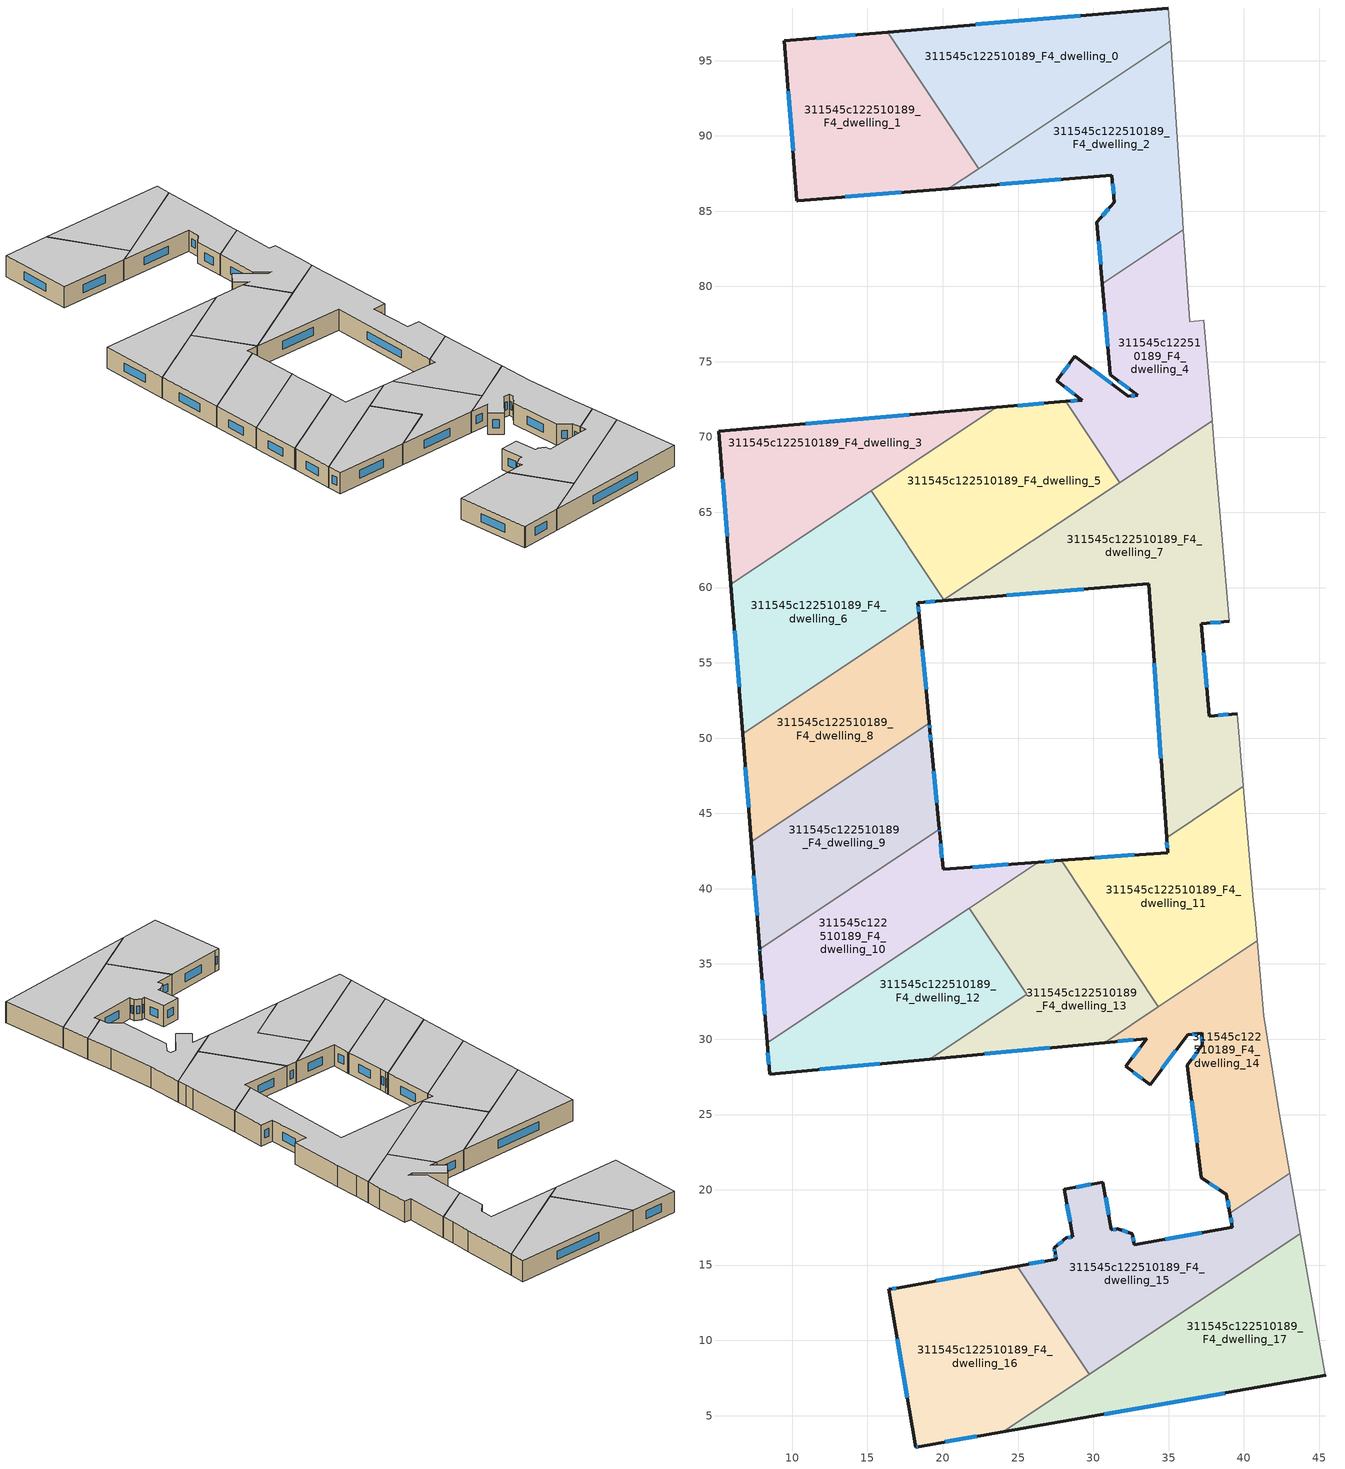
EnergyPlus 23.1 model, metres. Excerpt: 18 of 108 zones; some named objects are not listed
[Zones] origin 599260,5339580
311545c122510189_F4_dwelling_0
 floor to 311545c122510189_F3_dwelling_0 (EU_floor_Construction): 34.98,98.5 35.13,96.33 22.38,87.83 16.34,96.9 z12
 wall outside (EU_wall_Construction): 34.98,98.5 16.34,96.9 z12:15
 wall adiabatic (EU_wall_Construction): 35.13,96.33 34.98,98.5 z12:15
 wall to 311545c122510189_F4_dwelling_1 (EU_wall_Construction): 16.34,96.9 22.38,87.83 z12:15
 wall to 311545c122510189_F4_dwelling_2 (EU_wall_Construction): 22.38,87.83 35.13,96.33 z12:15
 window (EU_Window_Construction): 29.14,98 22.19,97.4 z12.94:14.06
 ceiling to 311545c122510189_F5_dwelling_0 (EU_floor_Construction): 35.13,96.33 34.98,98.5 16.34,96.9 22.38,87.83 z15
311545c122510189_F4_dwelling_1
 floor to 311545c122510189_F3_dwelling_1 (EU_floor_Construction): 16.34,96.9 22.38,87.83 20.38,86.5 10.38,85.69 10.32,85.69 9.47,96.31 z12
 wall outside (EU_wall_Construction): 16.34,96.9 9.47,96.31 10.32,85.69 10.38,85.69 20.38,86.5 z12:15
 wall to 311545c122510189_F4_dwelling_2 (EU_wall_Construction): 20.38,86.5 22.38,87.83 z12:15
 window (EU_Window_Construction): 13.52,85.95 17.24,86.25 / 9.74,92.98 10.05,89.02 / 14.19,96.72 11.63,96.5 z12.94:14.06
 ceiling to 311545c122510189_F5_dwelling_1 (EU_floor_Construction): 22.38,87.83 16.34,96.9 9.47,96.31 10.32,85.69 10.38,85.69 20.38,86.5 z15
311545c122510189_F4_dwelling_10
 floor to 311545c122510189_F3_dwelling_10 (EU_floor_Construction): 26.35,41.76 8.33,29.76 7.85,35.82 7.84,35.99 19.77,43.93 19.78,43.76 20.02,41.29 z12
 wall outside (EU_wall_Construction): 7.84,35.99 7.85,35.82 8.33,29.76 / 26.35,41.76 20.02,41.29 19.78,43.76 19.77,43.93 z12:15
 wall to 311545c122510189_F4_dwelling_9 (EU_wall_Construction): 19.77,43.93 7.84,35.99 z12:15
 wall to 311545c122510189_F4_dwelling_12 (EU_wall_Construction): 8.33,29.76 21.77,38.71 z12:15
 wall to 311545c122510189_F4_dwelling_13 (EU_wall_Construction): 21.77,38.71 26.35,41.76 z12:15
 window (EU_Window_Construction): 8,33.92 8.18,31.66 / 7.85,35.94 7.85,35.87 / 19.78,43.82 19.77,43.88 / 19.95,42.07 19.86,42.99 / 24.36,41.62 22,41.44 z12.94:14.06
 ceiling to 311545c122510189_F5_dwelling_10 (EU_floor_Construction): 26.35,41.76 20.02,41.29 19.78,43.76 19.77,43.93 7.84,35.99 7.85,35.82 8.33,29.76 z15
311545c122510189_F4_dwelling_11
 floor to 311545c122510189_F3_dwelling_11 (EU_floor_Construction): 39.97,46.79 40.62,39.21 40.74,38.02 40.88,36.53 34.33,32.16 27.86,41.88 34.94,42.4 34.87,43.39 z12
 wall outside (EU_wall_Construction): 34.87,43.39 34.94,42.4 27.86,41.88 z12:15
 wall to 311545c122510189_F4_dwelling_13 (EU_wall_Construction): 27.86,41.88 34.33,32.16 z12:15
 wall to 311545c122510189_F4_dwelling_7 (EU_wall_Construction): 39.97,46.79 34.87,43.39 z12:15
 wall adiabatic (EU_wall_Construction): 40.88,36.53 40.74,38.02 40.62,39.21 39.97,46.79 z12:15
 wall to 311545c122510189_F4_dwelling_14 (EU_wall_Construction): 34.33,32.16 40.88,36.53 z12:15
 window (EU_Window_Construction): 32.72,42.24 30.08,42.04 / 34.89,43.08 34.92,42.71 z12.94:14.06
 ceiling to 311545c122510189_F5_dwelling_11 (EU_floor_Construction): 40.88,36.53 40.74,38.02 40.62,39.21 39.97,46.79 34.87,43.39 34.94,42.4 27.86,41.88 34.33,32.16 z15
311545c122510189_F4_dwelling_12
 floor to 311545c122510189_F3_dwelling_12 (EU_floor_Construction): 21.77,38.71 25.59,32.98 19.14,28.68 8.5,27.68 8.33,29.76 z12
 wall outside (EU_wall_Construction): 8.33,29.76 8.5,27.68 19.14,28.68 z12:15
 wall to 311545c122510189_F4_dwelling_13 (EU_wall_Construction): 19.14,28.68 25.59,32.98 21.77,38.71 z12:15
 window (EU_Window_Construction): 11.83,27.99 15.8,28.37 / 8.38,29.11 8.45,28.33 z12.94:14.06
 ceiling to 311545c122510189_F5_dwelling_12 (EU_floor_Construction): 25.59,32.98 21.77,38.71 8.33,29.76 8.5,27.68 19.14,28.68 z15
311545c122510189_F4_dwelling_13
 floor to 311545c122510189_F3_dwelling_13 (EU_floor_Construction): 27.86,41.88 34.33,32.16 30.75,29.78 19.14,28.68 25.59,32.98 21.77,38.71 26.35,41.76 z12
 wall outside (EU_wall_Construction): 27.86,41.88 26.35,41.76 / 19.14,28.68 30.75,29.78 z12:15
 wall to 311545c122510189_F4_dwelling_14 (EU_wall_Construction): 30.75,29.78 34.33,32.16 z12:15
 window (EU_Window_Construction): 27.39,41.84 26.82,41.8 / 22.78,29.03 27.11,29.44 z12.94:14.06
 ceiling to 311545c122510189_F5_dwelling_13 (EU_floor_Construction): 34.33,32.16 27.86,41.88 26.35,41.76 21.77,38.71 25.59,32.98 19.14,28.68 30.75,29.78 z15
311545c122510189_F4_dwelling_14
 floor to 311545c122510189_F3_dwelling_14 (EU_floor_Construction): 40.88,36.53 41.32,31.55 42.39,24.87 43.06,21.09 39.07,18.43 38.84,19.7 37.18,20.78 36.25,28.26 37.25,29.62 37.2,30.39 36.28,30.31 33.77,26.98 32.15,28.2 33.54,30.05 30.75,29.78 z12
 wall outside (EU_wall_Construction): 30.75,29.78 33.54,30.05 32.15,28.2 33.77,26.98 36.28,30.31 37.2,30.39 37.25,29.62 36.25,28.26 37.18,20.78 38.84,19.7 39.07,18.43 z12:15
 wall adiabatic (EU_wall_Construction): 43.06,21.09 42.39,24.87 41.32,31.55 40.88,36.53 z12:15
 wall to 311545c122510189_F4_dwelling_15 (EU_wall_Construction): 39.07,18.43 43.06,21.09 z12:15
 window (EU_Window_Construction): 37.7,20.45 38.32,20.04 / 36.54,25.91 36.89,23.13 / 36.94,29.2 36.57,28.68 / 37.21,30.15 37.23,29.87 / 36.57,30.33 36.91,30.37 / 34.55,28.02 35.49,29.26 / 32.66,27.82 33.26,27.36 / 33.11,29.47 32.59,28.78 / 31.63,29.86 32.67,29.96 / 38.91,19.3 39,18.83 z12.94:14.06
 ceiling to 311545c122510189_F5_dwelling_14 (EU_floor_Construction): 43.06,21.09 42.39,24.87 41.32,31.55 40.88,36.53 30.75,29.78 33.54,30.05 32.15,28.2 33.77,26.98 36.28,30.31 37.2,30.39 37.25,29.62 36.25,28.26 37.18,20.78 38.84,19.7 39.07,18.43 z15
311545c122510189_F4_dwelling_15
 floor to 311545c122510189_F3_dwelling_15 (EU_floor_Construction): 43.06,21.09 43.76,17.08 29.74,7.74 24.95,14.93 27.54,15.4 27.46,15.83 27.4,16.15 28.21,16.8 28.64,16.88 28.07,20.04 30.64,20.5 31.21,17.34 31.6,17.41 32.59,17.09 32.72,16.34 39.24,17.52 39.07,18.43 z12
 wall outside (EU_wall_Construction): 39.07,18.43 39.24,17.52 32.72,16.34 32.59,17.09 31.6,17.41 31.21,17.34 30.64,20.5 28.07,20.04 28.64,16.88 28.21,16.8 27.4,16.15 27.46,15.83 27.54,15.4 24.95,14.93 z12:15
 wall adiabatic (EU_wall_Construction): 43.76,17.08 43.06,21.09 z12:15
 wall to 311545c122510189_F4_dwelling_16 (EU_wall_Construction): 24.95,14.93 29.74,7.74 z12:15
 wall to 311545c122510189_F4_dwelling_17 (EU_wall_Construction): 29.74,7.74 43.76,17.08 z12:15
 window (EU_Window_Construction): 27.96,16.6 27.65,16.36 / 28.5,16.85 28.35,16.82 / 28.25,19.05 28.46,17.87 / 29.83,20.36 28.87,20.18 / 31.03,18.33 30.82,19.51 / 31.48,17.38 31.33,17.36 / 32.28,17.19 31.91,17.31 / 32.68,16.57 32.63,16.86 / 37.2,17.15 34.76,16.71 / 39.13,18.15 39.19,17.81 / 26.73,15.25 25.76,15.07 / 27.48,15.7 27.51,15.53 / 27.41,16.05 27.44,15.93 z12.94:14.06
 ceiling to 311545c122510189_F5_dwelling_15 (EU_floor_Construction): 43.76,17.08 43.06,21.09 39.07,18.43 39.24,17.52 32.72,16.34 32.59,17.09 31.6,17.41 31.21,17.34 30.64,20.5 28.07,20.04 28.64,16.88 28.21,16.8 27.4,16.15 27.46,15.83 27.54,15.4 24.95,14.93 29.74,7.74 z15
311545c122510189_F4_dwelling_16
 floor to 311545c122510189_F3_dwelling_16 (EU_floor_Construction): 24.95,14.93 29.74,7.74 24.02,3.93 18.4,2.95 18.2,2.92 16.41,13.38 17.12,13.51 z12
 wall outside (EU_wall_Construction): 24.95,14.93 17.12,13.51 16.41,13.38 18.2,2.92 18.4,2.95 24.02,3.93 z12:15
 wall to 311545c122510189_F4_dwelling_17 (EU_wall_Construction): 24.02,3.93 29.74,7.74 z12:15
 window (EU_Window_Construction): 18.26,2.93 18.33,2.94 / 16.97,10.1 17.63,6.2 / 16.9,13.47 16.63,13.42 / 22.5,14.48 19.58,13.95 / 20.16,3.26 22.26,3.62 z12.94:14.06
 ceiling to 311545c122510189_F5_dwelling_16 (EU_floor_Construction): 29.74,7.74 24.95,14.93 17.12,13.51 16.41,13.38 18.2,2.92 18.4,2.95 24.02,3.93 z15
311545c122510189_F4_dwelling_17
 floor to 311545c122510189_F3_dwelling_17 (EU_floor_Construction): 43.76,17.08 45.41,7.7 45.43,7.67 24.02,3.93 z12
 wall outside (EU_wall_Construction): 24.02,3.93 45.43,7.67 z12:15
 wall adiabatic (EU_wall_Construction): 45.43,7.67 45.41,7.7 43.76,17.08 z12:15
 window (EU_Window_Construction): 30.73,5.1 38.72,6.5 z12.94:14.06
 ceiling to 311545c122510189_F5_dwelling_17 (EU_floor_Construction): 45.43,7.67 45.41,7.7 43.76,17.08 24.02,3.93 z15
311545c122510189_F4_dwelling_2
 floor to 311545c122510189_F3_dwelling_2 (EU_floor_Construction): 35.13,96.33 35.67,88.36 35.86,85.45 35.97,83.75 30.6,80.17 30.24,84.28 31.39,85.58 31.24,87.38 20.38,86.5 z12
 wall outside (EU_wall_Construction): 20.38,86.5 31.24,87.38 31.39,85.58 30.24,84.28 30.6,80.17 z12:15
 wall adiabatic (EU_wall_Construction): 35.97,83.75 35.86,85.45 35.67,88.36 35.13,96.33 z12:15
 wall to 311545c122510189_F4_dwelling_4 (EU_wall_Construction): 30.6,80.17 35.97,83.75 z12:15
 window (EU_Window_Construction): 31.03,85.17 30.6,84.69 / 31.29,86.82 31.34,86.14 / 23.78,86.78 27.83,87.1 / 30.35,82.99 30.49,81.46 z12.94:14.06
 ceiling to 311545c122510189_F5_dwelling_2 (EU_floor_Construction): 35.97,83.75 35.86,85.45 35.67,88.36 35.13,96.33 20.38,86.5 31.24,87.38 31.39,85.58 30.24,84.28 30.6,80.17 z15
311545c122510189_F4_dwelling_3
 floor to 311545c122510189_F3_dwelling_3 (EU_floor_Construction): 23.54,71.96 5.93,60.24 5.13,70.37 z12
 wall outside (EU_wall_Construction): 23.54,71.96 5.13,70.37 5.93,60.24 z12:15
 wall to 311545c122510189_F4_dwelling_6 (EU_wall_Construction): 5.93,60.24 15.24,66.43 z12:15
 wall to 311545c122510189_F4_dwelling_5 (EU_wall_Construction): 15.24,66.43 23.54,71.96 z12:15
 window (EU_Window_Construction): 5.38,67.2 5.68,63.41 / 17.77,71.46 10.9,70.87 z12.94:14.06
 ceiling to 311545c122510189_F5_dwelling_3 (EU_floor_Construction): 23.54,71.96 5.13,70.37 5.93,60.24 z15
311545c122510189_F4_dwelling_4
 floor to 311545c122510189_F3_dwelling_4 (EU_floor_Construction): 35.97,83.75 36.39,77.66 37.33,77.74 37.72,73.19 37.9,71.07 31.75,66.98 28.17,72.36 29.26,72.46 27.56,73.72 28.78,75.36 32.33,72.72 32.95,72.77 31.12,74.14 30.6,80.17 z12
 wall outside (EU_wall_Construction): 30.6,80.17 31.12,74.14 32.95,72.77 32.33,72.72 28.78,75.36 27.56,73.72 29.26,72.46 28.17,72.36 z12:15
 wall adiabatic (EU_wall_Construction): 37.9,71.07 37.72,73.19 37.33,77.74 36.39,77.66 35.97,83.75 z12:15
 wall to 311545c122510189_F4_dwelling_5 (EU_wall_Construction): 28.17,72.36 31.75,66.98 z12:15
 wall to 311545c122510189_F4_dwelling_7 (EU_wall_Construction): 31.75,66.98 37.9,71.07 z12:15
 window (EU_Window_Construction): 32.76,72.76 32.52,72.74 / 31.69,73.71 32.38,73.2 / 30.76,78.28 30.95,76.03 / 28.92,72.43 28.51,72.39 / 28.09,73.33 28.73,72.85 / 28.39,74.85 27.94,74.24 / 31.22,73.55 29.89,74.53 z12.94:14.06
 ceiling to 311545c122510189_F5_dwelling_4 (EU_floor_Construction): 37.9,71.07 37.72,73.19 37.33,77.74 36.39,77.66 35.97,83.75 30.6,80.17 31.12,74.14 32.95,72.77 32.33,72.72 28.78,75.36 27.56,73.72 29.26,72.46 28.17,72.36 31.75,66.98 z15
311545c122510189_F4_dwelling_5
 floor to 311545c122510189_F3_dwelling_5 (EU_floor_Construction): 28.17,72.36 31.75,66.98 20.06,59.19 15.24,66.43 23.54,71.96 z12
 wall outside (EU_wall_Construction): 28.17,72.36 23.54,71.96 z12:15
 wall to 311545c122510189_F4_dwelling_6 (EU_wall_Construction): 15.24,66.43 20.06,59.19 z12:15
 wall to 311545c122510189_F4_dwelling_7 (EU_wall_Construction): 20.06,59.19 31.75,66.98 z12:15
 window (EU_Window_Construction): 26.71,72.24 24.99,72.09 z12.94:14.06
 ceiling to 311545c122510189_F5_dwelling_5 (EU_floor_Construction): 31.75,66.98 28.17,72.36 23.54,71.96 15.24,66.43 20.06,59.19 z15
311545c122510189_F4_dwelling_6
 floor to 311545c122510189_F3_dwelling_6 (EU_floor_Construction): 15.24,66.43 20.06,59.19 19.96,59.12 18.35,58.99 18.43,58.11 6.71,50.3 5.93,60.24 z12
 wall outside (EU_wall_Construction): 5.93,60.24 6.71,50.3 / 18.43,58.11 18.35,58.99 19.96,59.12 z12:15
 wall to 311545c122510189_F4_dwelling_8 (EU_wall_Construction): 6.71,50.3 18.43,58.11 z12:15
 wall to 311545c122510189_F4_dwelling_7 (EU_wall_Construction): 19.96,59.12 20.06,59.19 z12:15
 window (EU_Window_Construction): 6.17,57.12 6.47,53.42 / 18.86,59.03 19.46,59.08 / 18.41,58.38 18.38,58.71 z12.94:14.06
 ceiling to 311545c122510189_F5_dwelling_6 (EU_floor_Construction): 18.43,58.11 18.35,58.99 19.96,59.12 20.06,59.19 15.24,66.43 5.93,60.24 6.71,50.3 z15
311545c122510189_F4_dwelling_7
 floor to 311545c122510189_F3_dwelling_7 (EU_floor_Construction): 37.9,71.07 38.08,68.87 38.38,65.48 39.03,57.76 37.17,57.6 37.71,51.47 39.56,51.63 39.97,46.79 34.87,43.39 33.68,60.25 19.96,59.12 z12
 wall outside (EU_wall_Construction): 39.56,51.63 37.71,51.47 37.17,57.6 39.03,57.76 / 19.96,59.12 33.68,60.25 34.87,43.39 z12:15
 wall adiabatic (EU_wall_Construction): 39.97,46.79 39.56,51.63 / 39.03,57.76 38.38,65.48 38.08,68.87 37.9,71.07 z12:15
 window (EU_Window_Construction): 37.76,57.65 38.45,57.71 / 37.54,53.39 37.34,55.68 / 38.98,51.58 38.29,51.52 / 34.05,54.96 34.49,48.67 / 24.26,59.48 29.38,59.89 z12.94:14.06
 ceiling to 311545c122510189_F5_dwelling_7 (EU_floor_Construction): 39.97,46.79 39.56,51.63 37.71,51.47 37.17,57.6 39.03,57.76 38.38,65.48 38.08,68.87 37.9,71.07 19.96,59.12 33.68,60.25 34.87,43.39 z15
311545c122510189_F4_dwelling_8
 floor to 311545c122510189_F3_dwelling_8 (EU_floor_Construction): 18.43,58.11 19.1,51.03 19.11,50.98 7.28,43.1 7.28,43.16 6.71,50.3 z12
 wall outside (EU_wall_Construction): 6.71,50.3 7.28,43.16 7.28,43.1 / 19.11,50.98 19.1,51.03 18.43,58.11 z12:15
 wall to 311545c122510189_F4_dwelling_9 (EU_wall_Construction): 7.28,43.1 19.11,50.98 z12:15
 window (EU_Window_Construction): 6.89,48.06 7.1,45.4 / 18.89,53.25 18.64,55.89 z12.94:14.06
 ceiling to 311545c122510189_F5_dwelling_8 (EU_floor_Construction): 19.11,50.98 19.1,51.03 18.43,58.11 6.71,50.3 7.28,43.16 7.28,43.1 z15
311545c122510189_F4_dwelling_9
 floor to 311545c122510189_F3_dwelling_9 (EU_floor_Construction): 19.11,50.98 19.15,50.55 19.23,49.57 19.77,43.93 7.84,35.99 7.28,43.1 z12
 wall outside (EU_wall_Construction): 19.77,43.93 19.23,49.57 19.15,50.55 19.11,50.98 / 7.28,43.1 7.84,35.99 z12:15
 window (EU_Window_Construction): 19.14,50.68 19.12,50.84 / 19.21,49.87 19.18,50.24 / 19.6,45.7 19.4,47.8 / 7.46,40.87 7.67,38.22 z12.94:14.06
 ceiling to 311545c122510189_F5_dwelling_9 (EU_floor_Construction): 19.77,43.93 19.23,49.57 19.15,50.55 19.11,50.98 7.28,43.1 7.84,35.99 z15
[Building]
EU S2 Campaign: North Axis=0; Terrain=City; Solar Distribution=FullExterior
[Site:Location]
Vienna: Latitude=48; Longitude=16.5; Time Zone=1; Elevation=183
[SizingPeriod:WeatherFileDays]
AnnualSizingPeriod: Begin Month=1; Begin Day of Month=1; End Month=12; End Day of Month=31; Day of Week for Start Day=Monday; Use Weather File Daylight Saving Period=No; Use Weather File Rain and Snow Indicators=No
[MATERIAL]
EU_InternalMass_Material: Roughness=MediumRough; Thickness=0.1; Conductivity=1; Density=1800; Specific Heat=900; Thermal Absorptance=0.9; Solar Absorptance=0.7; Visible Absorptance=0.7
[MATERIAL:NOMASS] Roughness=MediumRough; Thermal Absorptance=0.9; Solar Absorptance=0.7; Visible Absorptance=0.7
Name | Thermal Resistance
EU_wall_NoMass | 0.914258
EU_floor_NoMass | 1.09711
[WINDOWMATERIAL:SIMPLEGLAZINGSYSTEM]
EU_Window_SimpleGlazing: UFactor=2.09642; Solar Heat Gain Coefficient=0.65; Visible Transmittance=0.65
[CONSTRUCTION]
EU_wall_Construction: EU_wall_NoMass
EU_floor_Construction: EU_floor_NoMass
EU_Window_Construction: EU_Window_SimpleGlazing
EU_InternalMass_Construction: EU_InternalMass_Material
[ZONE] Type=1; Multiplier=1; Ceiling Height=autocalculate; Floor Area=autocalculate; Part of Total Floor Area=Yes
Name | Volume
311545c122510189_F4_dwelling_0 | 311.303
311545c122510189_F4_dwelling_1 | 311.32
311545c122510189_F4_dwelling_10 | 269.055
311545c122510189_F4_dwelling_11 | 295.925
311545c122510189_F4_dwelling_12 | 280.53
311545c122510189_F4_dwelling_13 | 295.909
311545c122510189_F4_dwelling_14 | 290.134
311545c122510189_F4_dwelling_15 | 321.895
311545c122510189_F4_dwelling_16 | 321.857
311545c122510189_F4_dwelling_17 | 311.333
311545c122510189_F4_dwelling_2 | 284.45
311545c122510189_F4_dwelling_3 | 281.851
311545c122510189_F4_dwelling_4 | 283.962
311545c122510189_F4_dwelling_5 | 353.111
311545c122510189_F4_dwelling_6 | 353.114
311545c122510189_F4_dwelling_7 | 503.528
311545c122510189_F4_dwelling_8 | 267.634
311545c122510189_F4_dwelling_9 | 266.615
[INTERNALMASS] Construction=EU_InternalMass_Construction
Name | Zone or ZoneList | Surface Area
311545c122510189_F4_dwelling_0_EU_InternalMass | 311545c122510189_F4_dwelling_0 | 103.767
311545c122510189_F4_dwelling_1_EU_InternalMass | 311545c122510189_F4_dwelling_1 | 103.773
311545c122510189_F4_dwelling_2_EU_InternalMass | 311545c122510189_F4_dwelling_2 | 94.817
311545c122510189_F4_dwelling_3_EU_InternalMass | 311545c122510189_F4_dwelling_3 | 93.9516
311545c122510189_F4_dwelling_4_EU_InternalMass | 311545c122510189_F4_dwelling_4 | 94.6555
311545c122510189_F4_dwelling_5_EU_InternalMass | 311545c122510189_F4_dwelling_5 | 117.707
311545c122510189_F4_dwelling_6_EU_InternalMass | 311545c122510189_F4_dwelling_6 | 117.703
311545c122510189_F4_dwelling_7_EU_InternalMass | 311545c122510189_F4_dwelling_7 | 167.845
311545c122510189_F4_dwelling_8_EU_InternalMass | 311545c122510189_F4_dwelling_8 | 89.208
311545c122510189_F4_dwelling_9_EU_InternalMass | 311545c122510189_F4_dwelling_9 | 88.8666
311545c122510189_F4_dwelling_10_EU_InternalMass | 311545c122510189_F4_dwelling_10 | 89.6869
311545c122510189_F4_dwelling_11_EU_InternalMass | 311545c122510189_F4_dwelling_11 | 98.6419
311545c122510189_F4_dwelling_12_EU_InternalMass | 311545c122510189_F4_dwelling_12 | 93.5087
311545c122510189_F4_dwelling_13_EU_InternalMass | 311545c122510189_F4_dwelling_13 | 98.6368
311545c122510189_F4_dwelling_14_EU_InternalMass | 311545c122510189_F4_dwelling_14 | 96.712
311545c122510189_F4_dwelling_15_EU_InternalMass | 311545c122510189_F4_dwelling_15 | 107.296
311545c122510189_F4_dwelling_16_EU_InternalMass | 311545c122510189_F4_dwelling_16 | 107.286
311545c122510189_F4_dwelling_17_EU_InternalMass | 311545c122510189_F4_dwelling_17 | 103.778
[OTHEREQUIPMENT] Fuel Type=Electricity; Design Level Calculation Method=Watts/Area; Power per Zone Floor Area=1; Fraction Latent=0; Fraction Radiant=0; Fraction Lost=0; Carbon Dioxide Generation Rate=0; EndUse Subcategory=EU_Step8_InternalGains
Name | Zone or ZoneList or Space or SpaceList | Schedule
EU_Step8_InternalGain_311545c122510189_F4_dwelling_0_f000 | 311545c122510189_F4_dwelling_0 | EU_Step8_GainSchedule_311545c122510189_F4_dwelling_0_f000
EU_Step8_InternalGain_311545c122510189_F4_dwelling_1_f000 | 311545c122510189_F4_dwelling_1 | EU_Step8_GainSchedule_311545c122510189_F4_dwelling_1_f000
EU_Step8_InternalGain_311545c122510189_F4_dwelling_2_f000 | 311545c122510189_F4_dwelling_2 | EU_Step8_GainSchedule_311545c122510189_F4_dwelling_2_f000
EU_Step8_InternalGain_311545c122510189_F4_dwelling_3_f000 | 311545c122510189_F4_dwelling_3 | EU_Step8_GainSchedule_311545c122510189_F4_dwelling_3_f000
EU_Step8_InternalGain_311545c122510189_F4_dwelling_4_f000 | 311545c122510189_F4_dwelling_4 | EU_Step8_GainSchedule_311545c122510189_F4_dwelling_4_f000
EU_Step8_InternalGain_311545c122510189_F4_dwelling_5_f000 | 311545c122510189_F4_dwelling_5 | EU_Step8_GainSchedule_311545c122510189_F4_dwelling_5_f000
EU_Step8_InternalGain_311545c122510189_F4_dwelling_6_f000 | 311545c122510189_F4_dwelling_6 | EU_Step8_GainSchedule_311545c122510189_F4_dwelling_6_f000
EU_Step8_InternalGain_311545c122510189_F4_dwelling_7_f000 | 311545c122510189_F4_dwelling_7 | EU_Step8_GainSchedule_311545c122510189_F4_dwelling_7_f000
EU_Step8_InternalGain_311545c122510189_F4_dwelling_8_f000 | 311545c122510189_F4_dwelling_8 | EU_Step8_GainSchedule_311545c122510189_F4_dwelling_8_f000
EU_Step8_InternalGain_311545c122510189_F4_dwelling_9_f000 | 311545c122510189_F4_dwelling_9 | EU_Step8_GainSchedule_311545c122510189_F4_dwelling_9_f000
EU_Step8_InternalGain_311545c122510189_F4_dwelling_10_f000 | 311545c122510189_F4_dwelling_10 | EU_Step8_GainSchedule_311545c122510189_F4_dwelling_10_f000
EU_Step8_InternalGain_311545c122510189_F4_dwelling_11_f000 | 311545c122510189_F4_dwelling_11 | EU_Step8_GainSchedule_311545c122510189_F4_dwelling_11_f000
EU_Step8_InternalGain_311545c122510189_F4_dwelling_12_f000 | 311545c122510189_F4_dwelling_12 | EU_Step8_GainSchedule_311545c122510189_F4_dwelling_12_f000
EU_Step8_InternalGain_311545c122510189_F4_dwelling_13_f000 | 311545c122510189_F4_dwelling_13 | EU_Step8_GainSchedule_311545c122510189_F4_dwelling_13_f000
EU_Step8_InternalGain_311545c122510189_F4_dwelling_14_f000 | 311545c122510189_F4_dwelling_14 | EU_Step8_GainSchedule_311545c122510189_F4_dwelling_14_f000
EU_Step8_InternalGain_311545c122510189_F4_dwelling_15_f000 | 311545c122510189_F4_dwelling_15 | EU_Step8_GainSchedule_311545c122510189_F4_dwelling_15_f000
EU_Step8_InternalGain_311545c122510189_F4_dwelling_16_f000 | 311545c122510189_F4_dwelling_16 | EU_Step8_GainSchedule_311545c122510189_F4_dwelling_16_f000
EU_Step8_InternalGain_311545c122510189_F4_dwelling_17_f000 | 311545c122510189_F4_dwelling_17 | EU_Step8_GainSchedule_311545c122510189_F4_dwelling_17_f000
[ZONEVENTILATION:DESIGNFLOWRATE] Schedule=EU_AlwaysOn; Design Flow Rate Calculation Method=AirChanges/Hour; Air Changes per Hour=0.546891; Ventilation Type=Natural; Fan Pressure Rise=0; Fan Total Efficiency=1; Constant Term Coefficient=1; Temperature Term Coefficient=0; Velocity Term Coefficient=0; Velocity Squared Term Coefficient=0; Minimum Indoor Temperature=-100; Maximum Indoor Temperature=100; Delta Temperature=-100; Minimum Outdoor Temperature=-100; Maximum Outdoor Temperature=100; Maximum Wind Speed=40
Name | Zone or ZoneList or Space or SpaceList
EU_ConstantAir_311545c122510189_F4_dwelling_0 | 311545c122510189_F4_dwelling_0
EU_ConstantAir_311545c122510189_F4_dwelling_1 | 311545c122510189_F4_dwelling_1
EU_ConstantAir_311545c122510189_F4_dwelling_2 | 311545c122510189_F4_dwelling_2
EU_ConstantAir_311545c122510189_F4_dwelling_3 | 311545c122510189_F4_dwelling_3
EU_ConstantAir_311545c122510189_F4_dwelling_4 | 311545c122510189_F4_dwelling_4
EU_ConstantAir_311545c122510189_F4_dwelling_5 | 311545c122510189_F4_dwelling_5
EU_ConstantAir_311545c122510189_F4_dwelling_6 | 311545c122510189_F4_dwelling_6
EU_ConstantAir_311545c122510189_F4_dwelling_7 | 311545c122510189_F4_dwelling_7
EU_ConstantAir_311545c122510189_F4_dwelling_8 | 311545c122510189_F4_dwelling_8
EU_ConstantAir_311545c122510189_F4_dwelling_9 | 311545c122510189_F4_dwelling_9
EU_ConstantAir_311545c122510189_F4_dwelling_10 | 311545c122510189_F4_dwelling_10
EU_ConstantAir_311545c122510189_F4_dwelling_11 | 311545c122510189_F4_dwelling_11
EU_ConstantAir_311545c122510189_F4_dwelling_12 | 311545c122510189_F4_dwelling_12
EU_ConstantAir_311545c122510189_F4_dwelling_13 | 311545c122510189_F4_dwelling_13
EU_ConstantAir_311545c122510189_F4_dwelling_14 | 311545c122510189_F4_dwelling_14
EU_ConstantAir_311545c122510189_F4_dwelling_15 | 311545c122510189_F4_dwelling_15
EU_ConstantAir_311545c122510189_F4_dwelling_16 | 311545c122510189_F4_dwelling_16
EU_ConstantAir_311545c122510189_F4_dwelling_17 | 311545c122510189_F4_dwelling_17
[HVACTEMPLATE:ZONE:IDEALLOADSAIRSYSTEM] System Availability Schedule=EU_AlwaysOn; Maximum Heating Supply Air Temperature=50; Minimum Cooling Supply Air Temperature=13; Maximum Heating Supply Air Humidity Ratio=0.0156; Minimum Cooling Supply Air Humidity Ratio=0.0077; Heating Limit=NoLimit; Cooling Limit=NoLimit; Heating Availability Schedule=EU_AlwaysOn; Cooling Availability Schedule=EU_CoolingOff; Dehumidification Control Type=ConstantSensibleHeatRatio; Cooling Sensible Heat Ratio=0.7; Dehumidification Setpoint=60; Humidification Control Type=None; Humidification Setpoint=30; Outdoor Air Method=None; Outdoor Air Flow Rate per Person=0.00944; Outdoor Air Flow Rate per Zone Floor Area=0; Outdoor Air Flow Rate per Zone=0; Demand Controlled Ventilation Type=None; Outdoor Air Economizer Type=NoEconomizer; Heat Recovery Type=None; Sensible Heat Recovery Effectiveness=0.7; Latent Heat Recovery Effectiveness=0.65
Name | Template Thermostat
311545c122510189_F4_dwelling_0 | EU_HeatOnly_311545c122510189_F4_dwelling_0
311545c122510189_F4_dwelling_1 | EU_HeatOnly_311545c122510189_F4_dwelling_1
311545c122510189_F4_dwelling_2 | EU_HeatOnly_311545c122510189_F4_dwelling_2
311545c122510189_F4_dwelling_3 | EU_HeatOnly_311545c122510189_F4_dwelling_3
311545c122510189_F4_dwelling_4 | EU_HeatOnly_311545c122510189_F4_dwelling_4
311545c122510189_F4_dwelling_5 | EU_HeatOnly_311545c122510189_F4_dwelling_5
311545c122510189_F4_dwelling_6 | EU_HeatOnly_311545c122510189_F4_dwelling_6
311545c122510189_F4_dwelling_7 | EU_HeatOnly_311545c122510189_F4_dwelling_7
311545c122510189_F4_dwelling_8 | EU_HeatOnly_311545c122510189_F4_dwelling_8
311545c122510189_F4_dwelling_9 | EU_HeatOnly_311545c122510189_F4_dwelling_9
311545c122510189_F4_dwelling_10 | EU_HeatOnly_311545c122510189_F4_dwelling_10
311545c122510189_F4_dwelling_11 | EU_HeatOnly_311545c122510189_F4_dwelling_11
311545c122510189_F4_dwelling_12 | EU_HeatOnly_311545c122510189_F4_dwelling_12
311545c122510189_F4_dwelling_13 | EU_HeatOnly_311545c122510189_F4_dwelling_13
311545c122510189_F4_dwelling_14 | EU_HeatOnly_311545c122510189_F4_dwelling_14
311545c122510189_F4_dwelling_15 | EU_HeatOnly_311545c122510189_F4_dwelling_15
311545c122510189_F4_dwelling_16 | EU_HeatOnly_311545c122510189_F4_dwelling_16
311545c122510189_F4_dwelling_17 | EU_HeatOnly_311545c122510189_F4_dwelling_17
[SIZING:ZONE] Zone Cooling Design Supply Air Temperature Input Method=SupplyAirTemperature; Zone Cooling Design Supply Air Temperature=13; Zone Heating Design Supply Air Temperature Input Method=SupplyAirTemperature; Zone Heating Design Supply Air Temperature=50; Zone Cooling Design Supply Air Humidity Ratio=0.008; Zone Heating Design Supply Air Humidity Ratio=0.008; Cooling Design Air Flow Method=DesignDay; Cooling Design Air Flow Rate=0; Cooling Minimum Air Flow per Zone Floor Area=0.000762; Cooling Minimum Air Flow=0; Cooling Minimum Air Flow Fraction=0.2; Heating Design Air Flow Method=DesignDay; Heating Design Air Flow Rate=0; Heating Maximum Air Flow per Zone Floor Area=0.002032; Heating Maximum Air Flow=0.141576; Heating Maximum Air Flow Fraction=0.3; Account for Dedicated Outdoor Air System=No; Dedicated Outdoor Air System Control Strategy=NeutralSupplyAir; Dedicated Outdoor Air Low Setpoint Temperature for Design=autosize; Dedicated Outdoor Air High Setpoint Temperature for Design=autosize; Zone Load Sizing Method=Sensible Load Only No Latent Load; Zone Latent Cooling Design Supply Air Humidity Ratio Input Method=HumidityRatioDifference; Zone Cooling Design Supply Air Humidity Ratio Difference=0.005; Zone Latent Heating Design Supply Air Humidity Ratio Input Method=HumidityRatioDifference; Zone Humidification Design Supply Air Humidity Ratio Difference=0.005
311545c122510189_F4_dwelling_0; 311545c122510189_F4_dwelling_1; 311545c122510189_F4_dwelling_2; 311545c122510189_F4_dwelling_3; 311545c122510189_F4_dwelling_4; 311545c122510189_F4_dwelling_5; 311545c122510189_F4_dwelling_6; 311545c122510189_F4_dwelling_7; 311545c122510189_F4_dwelling_8; 311545c122510189_F4_dwelling_9; 311545c122510189_F4_dwelling_10; 311545c122510189_F4_dwelling_11; 311545c122510189_F4_dwelling_12; 311545c122510189_F4_dwelling_13; 311545c122510189_F4_dwelling_14; 311545c122510189_F4_dwelling_15; 311545c122510189_F4_dwelling_16; 311545c122510189_F4_dwelling_17
[SCHEDULE:CONSTANT]
Name | Hourly Value
EU_AlwaysOn | 1
EU_CoolingOff | 0
[SCHEDULE:FILE] Column Number=1; Rows to Skip at Top=0; Number of Hours of Data=8760; Column Separator=Comma; Interpolate to Timestep=No; Minutes per Item=60; Adjust Schedule for Daylight Savings=Yes
Name | File
EU_Step8_GainSchedule_311545c122510189_F4_dwelling_0_f000 | ../../schedules/311545c122510189/311545c122510189_F4_dwelling_0_f000_gain.csv
EU_Step8_GainSchedule_311545c122510189_F4_dwelling_1_f000 | ../../schedules/311545c122510189/311545c122510189_F4_dwelling_1_f000_gain.csv
EU_Step8_GainSchedule_311545c122510189_F4_dwelling_2_f000 | ../../schedules/311545c122510189/311545c122510189_F4_dwelling_2_f000_gain.csv
EU_Step8_GainSchedule_311545c122510189_F4_dwelling_3_f000 | ../../schedules/311545c122510189/311545c122510189_F4_dwelling_3_f000_gain.csv
EU_Step8_GainSchedule_311545c122510189_F4_dwelling_4_f000 | ../../schedules/311545c122510189/311545c122510189_F4_dwelling_4_f000_gain.csv
EU_Step8_GainSchedule_311545c122510189_F4_dwelling_5_f000 | ../../schedules/311545c122510189/311545c122510189_F4_dwelling_5_f000_gain.csv
EU_Step8_GainSchedule_311545c122510189_F4_dwelling_6_f000 | ../../schedules/311545c122510189/311545c122510189_F4_dwelling_6_f000_gain.csv
EU_Step8_GainSchedule_311545c122510189_F4_dwelling_7_f000 | ../../schedules/311545c122510189/311545c122510189_F4_dwelling_7_f000_gain.csv
EU_Step8_GainSchedule_311545c122510189_F4_dwelling_8_f000 | ../../schedules/311545c122510189/311545c122510189_F4_dwelling_8_f000_gain.csv
EU_Step8_GainSchedule_311545c122510189_F4_dwelling_9_f000 | ../../schedules/311545c122510189/311545c122510189_F4_dwelling_9_f000_gain.csv
EU_Step8_GainSchedule_311545c122510189_F4_dwelling_10_f000 | ../../schedules/311545c122510189/311545c122510189_F4_dwelling_10_f000_gain.csv
EU_Step8_GainSchedule_311545c122510189_F4_dwelling_11_f000 | ../../schedules/311545c122510189/311545c122510189_F4_dwelling_11_f000_gain.csv
EU_Step8_GainSchedule_311545c122510189_F4_dwelling_12_f000 | ../../schedules/311545c122510189/311545c122510189_F4_dwelling_12_f000_gain.csv
EU_Step8_GainSchedule_311545c122510189_F4_dwelling_13_f000 | ../../schedules/311545c122510189/311545c122510189_F4_dwelling_13_f000_gain.csv
EU_Step8_GainSchedule_311545c122510189_F4_dwelling_14_f000 | ../../schedules/311545c122510189/311545c122510189_F4_dwelling_14_f000_gain.csv
EU_Step8_GainSchedule_311545c122510189_F4_dwelling_15_f000 | ../../schedules/311545c122510189/311545c122510189_F4_dwelling_15_f000_gain.csv
EU_Step8_GainSchedule_311545c122510189_F4_dwelling_16_f000 | ../../schedules/311545c122510189/311545c122510189_F4_dwelling_16_f000_gain.csv
EU_Step8_GainSchedule_311545c122510189_F4_dwelling_17_f000 | ../../schedules/311545c122510189/311545c122510189_F4_dwelling_17_f000_gain.csv
